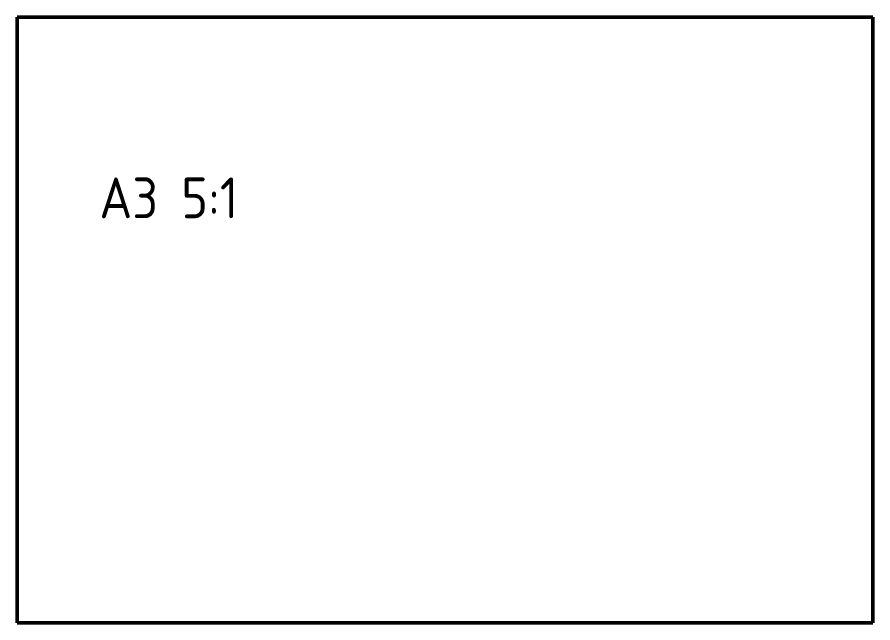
# Model space of a CAD drawing. Header units: millimetres. Extents: x 3537 to 7300, y -380 to 3324.
# Drawn here: x 5200 to 7300, y -380 to 1105 of the extents above; entities that cross this region are included whole.
import ezdxf

# ---------------------------------------------------------------- set-up
doc = ezdxf.new("R2010")
doc.units = ezdxf.units.MM
doc.layers.add('AM_0', color=7, linetype='Continuous', lineweight=50)
doc.styles.get("Standard").update_dxf_attribs({"font": 'geniso.shx'})

msp = doc.modelspace()

# ---------------------------------------------------------------- linework, layer by layer
at = {"layer": 'AM_0'}
for p, q in [((5199.981, 1104.614), (5199.981, -380.386)), ((7299.981, 1104.614), (5199.981, 1104.614)), ((7299.981, -380.386), (7299.981, 1104.614)), ((5199.981, -380.386), (7299.981, -380.386))]:
    msp.add_line(p, q, dxfattribs=at)

# ---------------------------------------------------------------- texts
at = {"layer": 'AM_0', "insert": (5401.837, 711.618), "char_height": 100, "attachment_point": 1}
msp.add_mtext_dynamic_manual_height_columns('A3 5:1', width=1422.99, gutter_width=12.5, heights=[0], dxfattribs=at)

doc.saveas('drawing.dxf')
